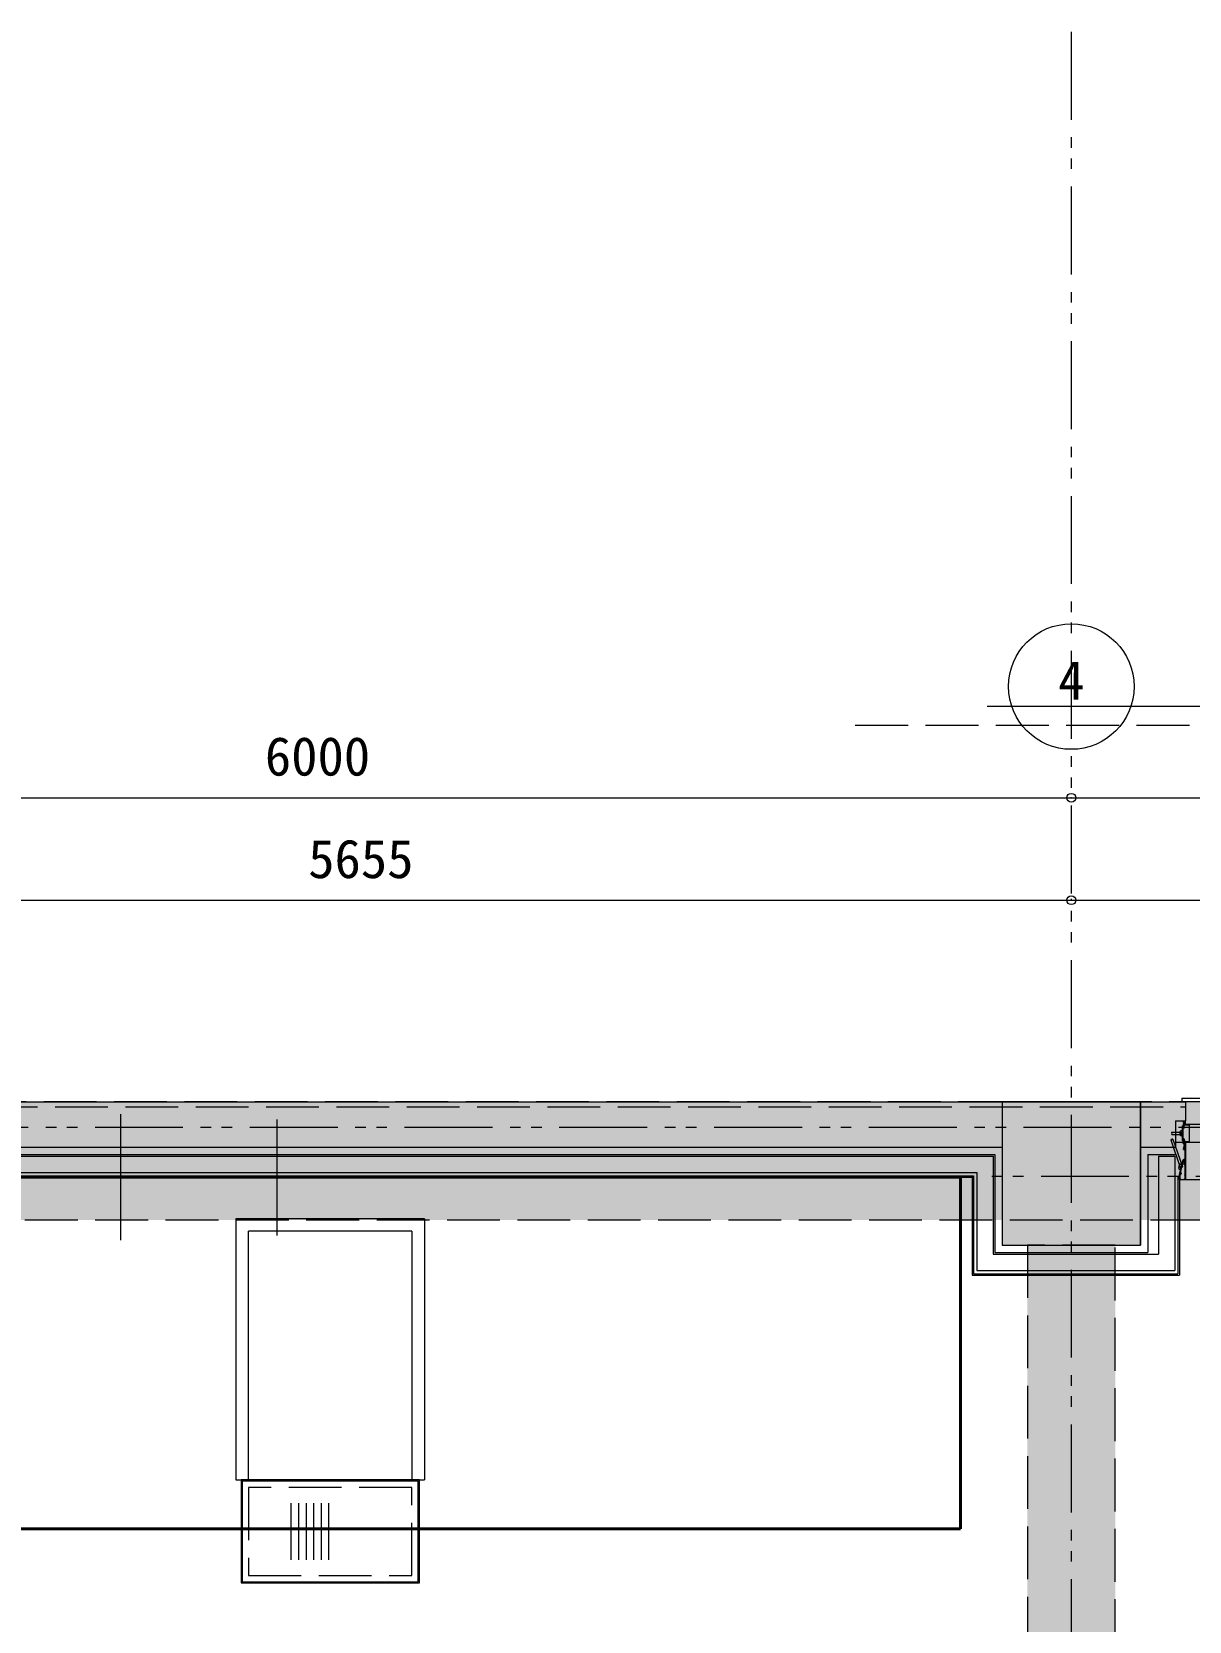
# Model space of a CAD drawing. Units: millimetres at full size. Extents: x -22551 to 92397, y -19340 to 14894.
# Drawn here: x -3776 to 831, y 5047 to 11374 of the extents above; entities that cross this region are included whole.
import ezdxf
from ezdxf.enums import TextEntityAlignment as Align

# ---------------------------------------------------------------- set-up
doc = ezdxf.new("R2010")
doc.units = ezdxf.units.MM
doc.header["$LTSCALE"] = 70
doc.header["$PDMODE"] = 32
doc.header["$PDSIZE"] = 35
doc.linetypes.add('DASHED3', pattern=[4, 3, -1])
doc.linetypes.add('DOUBLE_CHAIN1', pattern=[8.8, 5, -1, 0.6, -0.6, 0.6, -1])
for name, color, linetype, lineweight in [('0-0_NoName', 7, 'Continuous', 15), ('1-2_階なし_梁', 9, 'DASHED3', 15), ('2-0_通芯', 7, 'Continuous', 15), ('4-1_階なし_柱', 9, 'Continuous', 15), ('9-0_無題1', 5, 'Continuous', 40)]:
    doc.layers.add(name, color=color, linetype=linetype, lineweight=lineweight)
doc.styles.add('ＭＳ ゴシック', font='')
doc.styles.get('ＭＳ ゴシック').set_extended_font_data('MS Gothic')

# ---------------------------------------------------------------- blocks, each defined once
blk = doc.blocks.new('グループ部品-9')
at = {"layer": '9-0_無題1'}
for p, q in [((-5229.89, 5414.3), (-5229.89, 6814.3)), ((-79.89, 6814.3), (-5229.89, 6814.3)), ((-79.89, 6814.3), (-79.89, 5414.3)), ((-5229.89, 5414.3), (-79.89, 5414.3))]:
    blk.add_line(p, q, dxfattribs=at)
blk = doc.blocks.new('グループ部品-125')
at = {"layer": '2-0_通芯', "linetype": 'DOUBLE_CHAIN1'}
for p, q in [((361.61, 11374.3), (361.61, -7111.67)), ((-21388.39, 7014.3), (23861.61, 7014.3)), ((-22551.09, 6819.3), (23861.61, 6819.3))]:
    blk.add_line(p, q, dxfattribs=at)
at = {"layer": '2-0_通芯'}
for p, q in [((26.61, 8689.3), (13661.61, 8689.3)), ((-7323.39, 7114.3), (816.61, 7114.3)), ((86.61, 7114.3), (86.61, 6544.3)), ((636.61, 7114.3), (636.61, 6544.3)), ((801.61, 7129.3), (801.61, 7114.3)), ((816.61, 7114.3), (816.61, 7039.3)), ((-3422.24, 6563.79), (-3422.24, 7065.36)), ((-2800.81, 7044.52), (-2800.81, 6582.03)), ((776.61, 7039.3), (816.61, 7039.3)), ((776.61, 7039.3), (776.61, 6934.3)), ((806.61, 7030.3), (815.61, 7039.3)), ((806.61, 7033.3), (811.46, 7038.15)), ((806.61, 7036.3), (807.3, 7036.99)), ((806.61, 7036.3), (815.61, 7027.3)), ((806.61, 7027.3), (815.61, 7036.3)), ((806.61, 7033.3), (815.61, 7024.3)), ((806.61, 7024.3), (815.61, 7033.3)), ((806.61, 7030.3), (812.61, 7024.3)), ((806.61, 7027.3), (809.61, 7024.3)), ((806.61, 7023.8), (806.61, 7015.8)), ((1651.61, 7024.3), (807.11, 7024.3)), ((808.57, 7037.34), (815.61, 7030.3)), ((809.61, 7024.3), (815.61, 7030.3)), ((810.91, 7037.99), (815.61, 7033.3)), ((812.61, 7024.3), (815.61, 7027.3)), ((813.26, 7038.65), (815.61, 7036.3)), ((757.36, 6962.83), (795.16, 6853.03)), ((761.61, 6993.8), (799.81, 6993.8)), ((761.61, 6984.8), (799.81, 6984.8)), ((765.87, 6965.76), (803.67, 6855.96)), ((795.31, 6982.3), (795.31, 6996.3)), ((804.31, 6999.3), (798.31, 6999.3)), ((804.31, 6979.3), (798.31, 6979.3)), ((799.81, 6984.8), (799.81, 6993.8)), ((799.81, 6984.8), (800.81, 6985.8)), ((801.61, 7011.3), (811.61, 7011.3)), ((804.31, 6959.8), (804.32, 7018.8)), ((806.61, 7018.8), (804.32, 7018.8)), ((806.68, 6965.91), (804.38, 6966.84)), ((806.69, 7012.69), (804.39, 7011.76)), ((806.61, 6959.8), (806.61, 7018.8)), ((806.61, 6962.8), (806.61, 6959.76)), ((809.86, 6967.1), (806.68, 6968.39)), ((808.18, 6965.3), (806.68, 6965.91)), ((808.19, 7013.3), (806.69, 7012.69)), ((809.86, 7011.49), (806.69, 7010.21)), ((807.11, 7015.3), (807.61, 7015.3)), ((807.61, 6963.3), (807.11, 6963.3)), ((807.61, 7015.3), (808.24, 7016.39)), ((808.24, 6962.21), (807.61, 6963.3)), ((808.18, 6959.8), (808.18, 6965.3)), ((810.49, 7018.8), (808.19, 7018.8)), ((808.19, 7018.8), (808.19, 7013.3)), ((808.24, 7022.67), (829.98, 7022.67)), ((808.24, 7016.39), (808.24, 7022.67)), ((808.24, 6955.93), (808.24, 6962.21)), ((810.09, 6955.68), (813.38, 6961.36)), ((810.48, 6966.18), (810.48, 6959.8)), ((810.49, 7012.42), (810.49, 7018.8)), ((810.98, 6960.51), (812.78, 6960.63)), ((811.14, 6960.19), (812.6, 6960.32)), ((812.16, 6959.26), (813.04, 6960.48)), ((812.6, 6960.32), (812.78, 6960.63)), ((812.78, 6960.63), (813.04, 6960.48)), ((813.83, 6958.86), (813.04, 6960.48)), ((829.98, 7022.67), (829.98, 6955.93)), ((-5363.39, 6934.3), (86.61, 6934.3)), ((-5235.89, 6904.3), (56.61, 6904.3)), ((56.61, 6904.3), (56.61, 6514.3)), ((636.61, 6934.3), (776.61, 6934.3)), ((666.61, 6904.3), (666.61, 6514.3)), ((666.61, 6904.3), (776.61, 6904.3)), ((708.11, 6897.8), (773.11, 6897.8)), ((708.11, 6897.8), (708.11, 6507.8)), ((773.11, 6897.8), (773.11, 6442.8)), ((776.61, 6954.3), (1651.61, 6954.3)), ((806.61, 6959.8), (804.31, 6959.8)), ((804.88, 6953.65), (804.4, 6952.63)), ((804.7, 6953.76), (805.82, 6955.7)), ((807.51, 6952.14), (804.7, 6953.76)), ((804.88, 6953.65), (810.94, 6950.15)), ((805.82, 6955.7), (806.61, 6955.7)), ((808.49, 6952.91), (806.03, 6948.65)), ((806.55, 6953.5), (806.59, 6953.57)), ((806.55, 6953.5), (809.97, 6951.52)), ((810.37, 6952.2), (806.59, 6953.57)), ((806.59, 6953.57), (807.03, 6953.57)), ((806.61, 6958.84), (806.61, 6958.76)), ((806.61, 6957.84), (806.61, 6954.3)), ((806.66, 6953.2), (806.76, 6953.37)), ((806.85, 6954.03), (806.94, 6954.18)), ((806.85, 6954.03), (807.07, 6953.65)), ((810.72, 6952.8), (806.94, 6954.18)), ((806.94, 6954.18), (807.38, 6954.18)), ((807.07, 6953.65), (807.03, 6953.57)), ((807.03, 6953.57), (810.15, 6952.58)), ((810.19, 6952.65), (807.07, 6953.65)), ((807.2, 6954.63), (807.42, 6954.25)), ((807.42, 6954.25), (807.38, 6954.18)), ((807.38, 6954.18), (810.5, 6953.18)), ((807.73, 6952.15), (807.51, 6952.14)), ((807.55, 6955.24), (807.64, 6955.39)), ((807.55, 6955.24), (807.77, 6954.86)), ((807.55, 6955.24), (811.33, 6953.87)), ((807.64, 6955.39), (808.08, 6955.39)), ((811.42, 6954.02), (807.64, 6955.39)), ((807.77, 6954.86), (807.73, 6954.78)), ((808.2, 6951.87), (807.73, 6952.15)), ((810.89, 6953.87), (807.77, 6954.86)), ((807.81, 6930.7), (808.81, 6930.7)), ((807.81, 6929.1), (807.81, 6930.7)), ((810.71, 6929.1), (807.81, 6929.1)), ((807.81, 6925.3), (810.71, 6925.3)), ((807.81, 6923.7), (807.81, 6925.3)), ((808.51, 6923.7), (807.81, 6923.7)), ((807.9, 6955.84), (807.99, 6956)), ((807.9, 6955.84), (808.12, 6955.47)), ((807.9, 6955.84), (811.68, 6954.47)), ((807.99, 6956), (808.43, 6956)), ((811.77, 6954.62), (807.99, 6956)), ((808.12, 6955.47), (808.08, 6955.39)), ((808.08, 6955.39), (811.2, 6954.4)), ((811.24, 6954.47), (808.12, 6955.47)), ((810.48, 6959.8), (808.18, 6959.8)), ((808.3, 6951.68), (808.2, 6951.87)), ((829.98, 6955.93), (808.24, 6955.93)), ((808.25, 6956.45), (808.34, 6956.6)), ((808.25, 6956.45), (808.47, 6956.07)), ((808.25, 6956.45), (812.03, 6955.08)), ((811.21, 6950), (808.3, 6951.68)), ((808.34, 6956.6), (808.78, 6956.6)), ((812.12, 6955.23), (808.34, 6956.6)), ((808.47, 6956.07), (808.43, 6956)), ((808.43, 6956), (811.55, 6955)), ((808.43, 6952.41), (809.8, 6951.97)), ((811.59, 6955.08), (808.47, 6956.07)), ((809.03, 6924), (808.51, 6923.7)), ((808.6, 6957.06), (808.69, 6957.21)), ((808.6, 6957.06), (808.82, 6956.68)), ((808.6, 6957.06), (812.38, 6955.68)), ((808.69, 6957.21), (809.13, 6957.21)), ((812.47, 6955.84), (808.69, 6957.21)), ((808.76, 6954.3), (811.23, 6952.87)), ((808.82, 6956.68), (808.78, 6956.6)), ((808.78, 6956.6), (811.9, 6955.61)), ((808.81, 6933.7), (810.21, 6933.7)), ((808.81, 6930.7), (808.81, 6933.7)), ((811.94, 6955.68), (808.82, 6956.68)), ((808.95, 6957.66), (809.04, 6957.81)), ((808.95, 6957.66), (809.17, 6957.28)), ((808.95, 6957.66), (809.55, 6957.44)), ((809.59, 6954.81), (808.99, 6953.77)), ((813.11, 6924), (809.03, 6924)), ((809.64, 6957.6), (809.04, 6957.81)), ((809.17, 6957.28), (809.13, 6957.21)), ((809.13, 6957.21), (812.25, 6956.21)), ((812.29, 6956.29), (809.17, 6957.28)), ((809.87, 6958.5), (809.48, 6957.81)), ((809.66, 6951.47), (809.76, 6951.64)), ((809.66, 6932.79), (810.46, 6933.01)), ((810.78, 6930.85), (809.66, 6932.79)), ((809.84, 6952.05), (809.8, 6951.97)), ((810.02, 6951.59), (809.8, 6951.97)), ((810.21, 6933.2), (809.81, 6932.63)), ((809.81, 6932.63), (809.81, 6930.4)), ((809.81, 6930.4), (815.01, 6930.4)), ((809.83, 6958.53), (810.09, 6958.38)), ((812.16, 6959.26), (809.96, 6957.17)), ((810.06, 6957.26), (812.73, 6956.29)), ((810.19, 6952.65), (810.15, 6952.58)), ((810.37, 6952.2), (810.15, 6952.58)), ((812.82, 6956.44), (810.2, 6957.39)), ((810.21, 6933.7), (810.21, 6933.2)), ((810.94, 6950.15), (810.3, 6949.23)), ((811.36, 6936.4), (810.31, 6936.4)), ((810.35, 6957.54), (812.6, 6956.82)), ((810.46, 6933.01), (811.36, 6936.4)), ((810.54, 6953.26), (810.5, 6953.18)), ((810.72, 6952.8), (810.5, 6953.18)), ((810.63, 6952.65), (810.72, 6952.8)), ((811.01, 6928.78), (810.71, 6929.1)), ((810.71, 6925.3), (811.01, 6925.62)), ((810.8, 6957.97), (812.69, 6956.88)), ((810.89, 6953.87), (810.85, 6953.79)), ((811.07, 6953.41), (810.85, 6953.79)), ((811.33, 6953.87), (810.89, 6953.87)), ((811.24, 6954.47), (811.2, 6954.4)), ((811.42, 6954.02), (811.2, 6954.4)), ((811.21, 6941.3), (811.21, 6950)), ((811.51, 6941), (811.21, 6941.3)), ((811.23, 6952.87), (812.06, 6954.3)), ((811.68, 6954.47), (811.24, 6954.47)), ((811.33, 6953.87), (811.42, 6954.02)), ((811.55, 6928.35), (811.41, 6928.35)), ((811.41, 6926.05), (811.55, 6926.05)), ((811.51, 6938.6), (811.51, 6941)), ((811.59, 6955.08), (811.55, 6955)), ((811.77, 6954.62), (811.55, 6955)), ((812.03, 6955.08), (811.59, 6955.08)), ((811.68, 6954.47), (811.77, 6954.62)), ((812.71, 6936.79), (811.71, 6933.06)), ((811.71, 6933.06), (811.71, 6931.1)), ((811.94, 6955.68), (811.9, 6955.61)), ((812.12, 6955.23), (811.9, 6955.61)), ((812.38, 6955.68), (811.94, 6955.68)), ((812.03, 6955.08), (812.12, 6955.23)), ((812.29, 6956.29), (812.25, 6956.21)), ((812.47, 6955.84), (812.25, 6956.21)), ((812.73, 6956.29), (812.29, 6956.29)), ((812.4, 6928.9), (812.31, 6928.81)), ((812.31, 6925.59), (812.4, 6925.5)), ((812.38, 6955.68), (812.47, 6955.84)), ((812.57, 6958.56), (813.8, 6958.79)), ((812.71, 6944.76), (812.59, 6944.57)), ((812.59, 6944.57), (812.59, 6944.02)), ((812.59, 6944.02), (812.71, 6943.84)), ((812.64, 6956.9), (812.6, 6956.82)), ((812.82, 6956.44), (812.6, 6956.82)), ((812.69, 6956.88), (813.83, 6958.86)), ((812.71, 6953.1), (812.71, 6944.76)), ((813.84, 6953.1), (812.71, 6953.1)), ((812.94, 6949.8), (812.71, 6952.36)), ((812.71, 6943.84), (812.71, 6936.79)), ((812.73, 6956.29), (812.82, 6956.44)), ((815.01, 6949.8), (812.94, 6949.8)), ((813.31, 6928.99), (813.19, 6929.04)), ((813.19, 6925.36), (813.31, 6925.41)), ((813.21, 6938.8), (815.01, 6938.8)), ((815.01, 6937.8), (813.21, 6937.8)), ((813.7, 6952.49), (813.98, 6950.9)), ((814.12, 6951.51), (813.84, 6953.1)), ((814.11, 6928.77), (813.96, 6928.79)), ((813.96, 6925.61), (814.11, 6925.62)), ((813.98, 6950.9), (815.11, 6950.9)), ((815.01, 6924.09), (814.57, 6924.35)), ((814.89, 6927.45), (814.93, 6927.6)), ((814.93, 6926.8), (814.89, 6926.95)), ((815.01, 6938.8), (815.01, 6949.8)), ((815.01, 6930.4), (815.01, 6937.8)), ((815.01, 6886.1), (815.01, 6924.09)), ((815.11, 6954.3), (815.11, 6950.9)), ((816.61, 6954.3), (816.61, 6804.8)), ((788.98, 6850.7), (792.61, 6864.22)), ((791.11, 6847.02), (796.9, 6845.47)), ((791.85, 6826.63), (807.13, 6883.62)), ((793.61, 6824.3), (809.84, 6884.86)), ((795.16, 6853.03), (803.67, 6855.96)), ((795.16, 6853.03), (796.43, 6852.41)), ((796.28, 6866.34), (802.08, 6864.79)), ((797.93, 6833.1), (796.33, 6834.45)), ((808.52, 6879.96), (806.3, 6880.56)), ((809.15, 6874.98), (807.09, 6874.62)), ((809.35, 6883.03), (807.13, 6883.62)), ((807.75, 6877.07), (808.75, 6877.25)), ((808.28, 6879.05), (809.91, 6879.35)), ((809.41, 6879.39), (808.44, 6879.65)), ((810.26, 6880.24), (809.41, 6879.39)), ((809.55, 6877.97), (810.8, 6882.64)), ((811.97, 6878.13), (809.75, 6878.72)), ((810.93, 6884.3), (810.17, 6881.46)), ((810.17, 6881.46), (810.45, 6880.97)), ((810.45, 6880.97), (810.26, 6880.24)), ((810.73, 6885.6), (811.01, 6885.9)), ((813.02, 6882.04), (810.8, 6882.64)), ((814.51, 6884.3), (810.93, 6884.3)), ((811.01, 6886.6), (811.91, 6886.6)), ((811.01, 6885.9), (811.01, 6886.6)), ((811.01, 6870.8), (811.71, 6870.8)), ((811.01, 6868.85), (811.01, 6870.8)), ((811.01, 6863.8), (811.01, 6865.75)), ((811.71, 6863.8), (811.01, 6863.8)), ((811.55, 6868.45), (811.41, 6868.45)), ((811.41, 6866.15), (811.55, 6866.15)), ((811.71, 6870.8), (811.99, 6870.6)), ((811.99, 6864), (811.71, 6863.8)), ((811.77, 6877.38), (813.02, 6882.04)), ((811.91, 6886.6), (811.91, 6885.6)), ((811.91, 6885.6), (814.51, 6885.6)), ((811.99, 6870.6), (812.35, 6870.41)), ((812.35, 6864.19), (811.99, 6864)), ((812.4, 6869), (812.31, 6868.91)), ((812.31, 6865.69), (812.4, 6865.6)), ((813.31, 6869.09), (813.19, 6869.14)), ((813.19, 6865.46), (813.31, 6865.51)), ((814.11, 6868.87), (813.96, 6868.89)), ((813.96, 6865.71), (814.11, 6865.72)), ((814.57, 6870.15), (815.01, 6870.41)), ((815.01, 6864.19), (814.57, 6864.45)), ((814.89, 6867.55), (814.93, 6867.7)), ((814.93, 6866.9), (814.89, 6867.05)), ((815.01, 6870.41), (815.01, 6883.8)), ((815.01, 6824.8), (815.01, 6864.19)), ((-5235.89, 6832.8), (-14.89, 6832.8)), ((-14.89, 6832.8), (-14.89, 6442.8)), ((785.61, 6820.3), (785.61, 6430.3)), ((791.61, 6804.8), (791.61, 6823.8)), ((791.61, 6814.3), (791.61, 6424.3)), ((794.08, 6826.04), (791.85, 6826.63)), ((792.11, 6824.3), (793.61, 6824.3)), ((3471.11, 6804.3), (792.11, 6804.3)), ((793.21, 6822.6), (793.21, 6819.8)), ((793.21, 6819.8), (793.23, 6819.68)), ((793.23, 6818.91), (793.21, 6818.8)), ((793.21, 6818.8), (793.21, 6809.8)), ((793.21, 6808.8), (793.21, 6806.4)), ((795.13, 6823.1), (793.71, 6823.1)), ((793.71, 6805.9), (797.61, 6805.9)), ((795.57, 6826.98), (794.85, 6824.3)), ((794.85, 6824.3), (795.86, 6824.3)), ((794.98, 6829.42), (795.95, 6829.16)), ((795.34, 6823.01), (795.13, 6823.1)), ((795.14, 6830.01), (795.92, 6829.35)), ((796.24, 6828.33), (795.53, 6825.65)), ((797.75, 6825.05), (795.53, 6825.65)), ((796.06, 6827.27), (795.57, 6826.98)), ((797.41, 6831.1), (795.8, 6832.47)), ((795.95, 6829.16), (796.26, 6828)), ((796.26, 6828), (796.06, 6827.27)), ((797.61, 6805.9), (797.73, 6805.92)), ((799, 6829.72), (797.75, 6825.05)), ((798.5, 6805.92), (798.61, 6805.9)), ((798.61, 6805.9), (809.61, 6805.9)), ((809.61, 6805.9), (809.73, 6805.92)), ((810.5, 6805.92), (810.61, 6805.9)), ((810.61, 6805.9), (814.51, 6805.9)), ((812.36, 6824.3), (814.51, 6824.3)), ((813.1, 6823.1), (812.89, 6823.01)), ((814.51, 6823.1), (813.1, 6823.1)), ((814.99, 6819.68), (815.01, 6819.8)), ((815.01, 6818.8), (814.99, 6818.91)), ((814.99, 6809.68), (815.01, 6809.8)), ((815.01, 6808.8), (814.99, 6808.91)), ((815.01, 6819.8), (815.01, 6822.6)), ((815.01, 6809.8), (815.01, 6818.8)), ((815.01, 6806.4), (815.01, 6808.8)), ((816.61, 6804.8), (816.11, 6804.3)), ((-2963.39, 6649.3), (-2963.39, 5609.3)), ((-2213.39, 6649.3), (-2963.39, 6649.3)), ((-2213.39, 6649.3), (-2213.39, 5609.3)), ((-2263.39, 6599.3), (-2913.39, 6599.3)), ((-2913.39, 5609.3), (-2913.39, 6599.3)), ((-2263.39, 6599.3), (-2263.39, 5609.3)), ((86.61, 6544.3), (636.61, 6544.3)), ((50.11, 6507.8), (708.11, 6507.8)), ((56.61, 6514.3), (666.61, 6514.3)), ((-33.39, 6424.3), (791.61, 6424.3)), ((-27.39, 6430.3), (785.61, 6430.3)), ((-14.89, 6442.8), (773.11, 6442.8)), ((-2963.39, 5609.3), (-2913.39, 5609.3)), ((-2233.39, 5609.3), (-2943.39, 5609.3)), ((-2943.39, 5609.3), (-2943.39, 5199.3)), ((-2238.39, 5604.3), (-2938.39, 5604.3)), ((-2938.39, 5604.3), (-2938.39, 5204.3)), ((-2263.39, 5609.3), (-2213.39, 5609.3)), ((-2744.58, 5517.41), (-2744.58, 5291.19)), ((-2714.58, 5517.41), (-2714.58, 5291.19)), ((-2684.58, 5517.41), (-2684.58, 5291.19)), ((-2654.58, 5517.41), (-2654.58, 5291.19)), ((-2624.58, 5517.41), (-2624.58, 5291.19)), ((-2594.58, 5517.41), (-2594.58, 5291.19))]:
    blk.add_line(p, q, dxfattribs=at)
at = {"layer": '2-0_通芯', "linetype": 'DASHED3'}
for p, q in [((-498.39, 8614.3), (13211.61, 8614.3)), ((-7323.39, 7094.3), (816.61, 7094.3)), ((-2263.39, 5579.3), (-2913.39, 5579.3)), ((-2913.39, 5579.3), (-2913.39, 5229.3))]:
    blk.add_line(p, q, dxfattribs=at)
at = {"layer": '2-0_通芯'}
for points in [[(801.61, 7129.3), (3461.61, 7129.3), (3461.61, 7114.3)], [(816.61, 7024.3), (815.61, 7025.3), (815.61, 7038.3), (816.61, 7039.3)], [(800.81, 6985.8), (800.81, 6992.8), (799.81, 6993.8)], [(812.6, 6960.32), (809.57, 6957.47), (811.14, 6960.19)], [(809.83, 6958.53), (810.98, 6960.51), (811.14, 6960.19)], [(-5235.89, 6897.8), (50.11, 6897.8), (50.11, 6507.8)], [(804.95, 6950.88), (806.64, 6952), (807.94, 6951.95)], [(806.85, 6954.03), (810.63, 6952.65), (810.19, 6952.65)], [(806.97, 6953.25), (810.28, 6952.05), (810.37, 6952.2)], [(807.2, 6954.63), (810.98, 6953.26), (811.07, 6953.41), (807.29, 6954.78)], [(807.2, 6954.63), (807.29, 6954.78), (807.73, 6954.78), (810.85, 6953.79)], [(810.98, 6953.26), (810.54, 6953.26), (807.42, 6954.25)], [(808.5, 6948.83), (808.63, 6950.85), (807.94, 6951.95)], [(810.28, 6952.05), (809.84, 6952.05), (808.09, 6952.61)], [(809.04, 6957.81), (809.48, 6957.81), (809.72, 6957.74)], [(809.97, 6951.52), (810.02, 6951.59), (809.55, 6951.76)], [(812.21, 6959.35), (812.57, 6958.56), (811.99, 6957.28)], [(796.43, 6852.41), (803.05, 6854.69), (803.67, 6855.96)], [(-5235.89, 6820.3), (-27.39, 6820.3), (-27.39, 6430.3)], [(-5235.89, 6814.3), (-33.39, 6814.3), (-33.39, 6424.3)], [(-2943.39, 5199.3), (-2233.39, 5199.3), (-2233.39, 5609.3)], [(-2938.39, 5204.3), (-2238.39, 5204.3), (-2238.39, 5604.3)]]:
    blk.add_lwpolyline(points, dxfattribs=at)
at = {"layer": '2-0_通芯', "linetype": 'DASHED3'}
blk.add_lwpolyline([(-2913.39, 5229.3), (-2263.39, 5229.3), (-2263.39, 5579.3)], dxfattribs=at)
at = {"layer": '2-0_通芯'}
blk.add_circle((361.61, 8767.87), 250, dxfattribs=at)
for centre, radius, start, end in [((807.11, 7023.8), 0.5, 90, 180), ((760.56, 6960.44), 4, 74.76779, 143.22552), ((764.92, 6991.55), 4, 145.77113, 214.22887), ((764.92, 6987.05), 4, 145.77113, 214.22887), ((758.3, 6991.55), 4, 325.77113, 34.22887), ((764.81, 6961.9), 4, 74.76779, 143.22552), ((762.66, 6968.16), 4, 254.76779, 323.22552), ((795.31, 6984.8), 1.5, 180, 300), ((798.31, 6996.3), 3, 89.99873, 179.99878), ((796.81, 6984.8), 1.5, 180, 300), ((798.31, 6982.3), 3, 179.99878, 269.99845), ((798.31, 6984.8), 1.5, 180, 0), ((807.11, 7015.8), 0.5, 180, 270), ((807.11, 6962.8), 0.5, 90, 180), ((809.48, 6966.18), 1, 0, 67.99665), ((809.49, 7012.42), 1, 291.99783, 0), ((805.58, 6952.08), 1.3, 155, 224.11915), ((811.11, 6957.44), 9, 224.11915, 255.88085), ((806.23, 6953.45), 0.5, 240, 330), ((806.81, 6959.76), 0.2, 180, 246.42182), ((806.81, 6958.84), 0.2, 113.57818, 180), ((806.81, 6958.76), 0.2, 180, 246.42182), ((806.81, 6957.84), 0.2, 113.57818, 180), ((807.11, 6954.8), 0.5, 180, 270), ((806.61, 6959.3), 0.3, 293.57818, 66.42182), ((806.61, 6958.3), 0.3, 293.57818, 66.42182), ((809.23, 6949.97), 1.3, 255.88085, 325), ((809.78, 6957.34), 0.248, 150, 317.19096), ((810.09, 6951.22), 0.5, 150, 240), ((810.31, 6936.9), 0.5, 89.99999, 270.00001), ((810.31, 6938.6), 1.2, 270.00001, 359.99999), ((811.21, 6931.1), 0.5, 209.99999, 360), ((811.41, 6928.75), 0.4, 175.90396, 270.00001), ((811.41, 6925.65), 0.4, 89.99999, 184.09604), ((811.55, 6928.75), 0.4, 270.00007, 315.20724), ((811.55, 6925.65), 0.4, 44.79276, 89.99993), ((813.11, 6927.2), 1.8, 116.26017, 135.20714), ((813.11, 6927.2), 1.8, 224.79286, 243.73983), ((812.85, 6928.68), 0.5, 46.86987, 153.13005), ((812.85, 6925.72), 0.5, 206.86995, 313.13013), ((813.21, 6952.4), 0.5, 10.00001, 185), ((813.21, 6938.3), 0.5, 89.99999, 270.00001), ((813.11, 6927.2), 3.2, 269.99998, 297.20288), ((813.11, 6927.2), 1.8, 61.96927, 83.73983), ((813.11, 6927.2), 1.8, 276.26017, 298.03073), ((814.34, 6928.06), 0.75, 322.29964, 107.7004), ((814.34, 6926.34), 0.75, 252.2996, 37.70036), ((814.61, 6951.6), 0.5, 189.99999, 0), ((813.11, 6927.2), 1.8, 351.96925, 8.03075), ((791.88, 6849.92), 3, 165, 255), ((793.69, 6857.29), 1.5, 108.99665, 228.99665), ((795.51, 6863.44), 3, 75, 165), ((794.18, 6855.87), 1.5, 108.99665, 228.99665), ((794.67, 6854.45), 1.5, 108.99665, 288.99665), ((808.58, 6878.23), 1, 280, 345), ((808.58, 6878.23), 3.3, 280, 345), ((810.8, 6884.6), 1, 94.08525, 165), ((811.41, 6868.85), 0.4, 180.00001, 269.99999), ((811.41, 6865.75), 0.4, 90.00001, 179.99999), ((811.55, 6868.85), 0.4, 270.00007, 315.20724), ((811.55, 6865.75), 0.4, 44.79276, 89.99993), ((813.11, 6867.3), 1.8, 116.26017, 135.20714), ((813.11, 6867.3), 1.8, 224.79286, 243.73983), ((813.11, 6867.3), 3.2, 62.79707, 103.78579), ((813.11, 6867.3), 3.2, 256.21419, 297.2029), ((812.85, 6868.78), 0.5, 46.86987, 153.13005), ((812.85, 6865.82), 0.5, 206.86995, 313.13013), ((813.11, 6867.3), 1.8, 61.96927, 83.73983), ((813.11, 6867.3), 1.8, 276.26017, 298.03073), ((814.34, 6868.16), 0.75, 322.29964, 107.7004), ((814.34, 6866.44), 0.75, 252.2996, 37.70036), ((814.51, 6886.1), 0.5, 270.00001, 359.99999), ((814.51, 6883.8), 0.5, 0.00001, 89.99999), ((813.11, 6867.3), 1.8, 351.96925, 8.03075), ((792.11, 6823.8), 0.5, 90.00001, 179.99999), ((792.11, 6804.8), 0.5, 180.00001, 269.99999), ((793.71, 6822.6), 0.5, 90.00001, 179.99999), ((793.71, 6806.4), 0.5, 180.00001, 269.99999), ((792.31, 6819.3), 1, 337.38014, 22.61986), ((792.31, 6809.3), 1, 337.38014, 22.61986), ((795.86, 6823.55), 0.75, 225.58467, 89.99998), ((795.28, 6828.59), 1, 345, 49.66912), ((795.28, 6828.59), 3.3, 345, 49.66912), ((798.11, 6805), 1, 67.38014, 112.61986), ((795.81, 6830.58), 3.3, 345, 50), ((810.11, 6805), 1, 67.38014, 112.61986), ((812.36, 6823.55), 0.75, 90.00002, 314.41533), ((814.51, 6824.8), 0.5, 270.00001, 359.99999), ((814.51, 6822.6), 0.5, 0.00001, 89.99999), ((814.51, 6806.4), 0.5, 270.00001, 359.99999), ((815.91, 6819.3), 1, 157.38014, 202.61986), ((815.91, 6809.3), 1, 157.38014, 202.61986)]:
    blk.add_arc(centre, radius, start, end, dxfattribs=at)
at = {"layer": '2-0_通芯', "style": 'ＭＳ ゴシック'}
blk.add_text('4', height=154, dxfattribs=at).set_placement((309.11, 8669.3), align=Align.BOTTOM_LEFT)

msp = doc.modelspace()

# ---------------------------------------------------------------- linework, layer by layer
at = {"layer": '0-0_NoName'}
for p, q in [((-5638.39, 8325.12), (361.61, 8325.12)), ((361.61, 8325.12), (6361.61, 8325.12)), ((-5293.39, 7917.06), (361.61, 7917.06)), ((361.61, 7922.63), (361.61, 7917.06)), ((361.61, 7917.06), (4161.61, 7917.06))]:
    msp.add_line(p, q, dxfattribs=at)
for p in [(361.61, 8325.12), (361.61, 7917.06)]:
    msp.add_point(p, dxfattribs=at)
at = {"layer": '1-2_階なし_梁', "color": 7}
for points in [[(-11363.39, 6644.3), (13561.61, 6644.3), (13561.61, 7114.3), (-11363.39, 7114.3)], [(-11363.39, 6644.3), (13561.61, 6644.3), (13561.61, 7114.3), (-11363.39, 7114.3)], [(186.61, -955.7), (536.61, -955.7), (536.61, 6544.3), (186.61, 6544.3)], [(186.61, -955.7), (536.61, -955.7), (536.61, 6544.3), (186.61, 6544.3)]]:
    msp.add_lwpolyline(points, close=True, dxfattribs=at)
at = {"layer": '1-2_階なし_梁'}
for points in [[(-11363.39, 7114.3), (13561.61, 6644.3), (13561.61, 7114.3)], [(-11363.39, 7114.3), (-11363.39, 6644.3), (13561.61, 6644.3)], [(186.61, 6544.3), (536.61, -955.7), (536.61, 6544.3)], [(186.61, 6544.3), (186.61, -955.7), (536.61, -955.7)]]:
    msp.add_solid(points, dxfattribs=at)
at = {"layer": '4-1_階なし_柱', "color": 7}
msp.add_lwpolyline([(86.61, 6544.3), (636.61, 6544.3), (636.61, 7114.3), (86.61, 7114.3)], close=True, dxfattribs=at)
msp.add_lwpolyline([(86.61, 6544.3), (636.61, 6544.3), (636.61, 7114.3), (86.61, 7114.3)], close=True, dxfattribs=at)
at = {"layer": '4-1_階なし_柱'}
for points in [[(86.61, 7114.3), (636.61, 6544.3), (636.61, 7114.3)], [(86.61, 7114.3), (86.61, 6544.3), (636.61, 6544.3)]]:
    msp.add_solid(points, dxfattribs=at)

# ---------------------------------------------------------------- block references
at = {"layer": '2-0_通芯'}
msp.add_blockref('グループ部品-125', (0, 0), dxfattribs=at)
at = {"layer": '9-0_無題1'}
msp.add_blockref('グループ部品-9', (0, 0), dxfattribs=at)

# ---------------------------------------------------------------- texts
at = {"layer": '0-0_NoName', "style": 'ＭＳ ゴシック'}
for s, p in [('6000', (-2848.39, 8367.12)), ('5655', (-2675.89, 7959.06))]:
    msp.add_text(s, height=154, dxfattribs=at).set_placement(p, align=Align.BOTTOM_LEFT)

doc.saveas('drawing.dxf')
